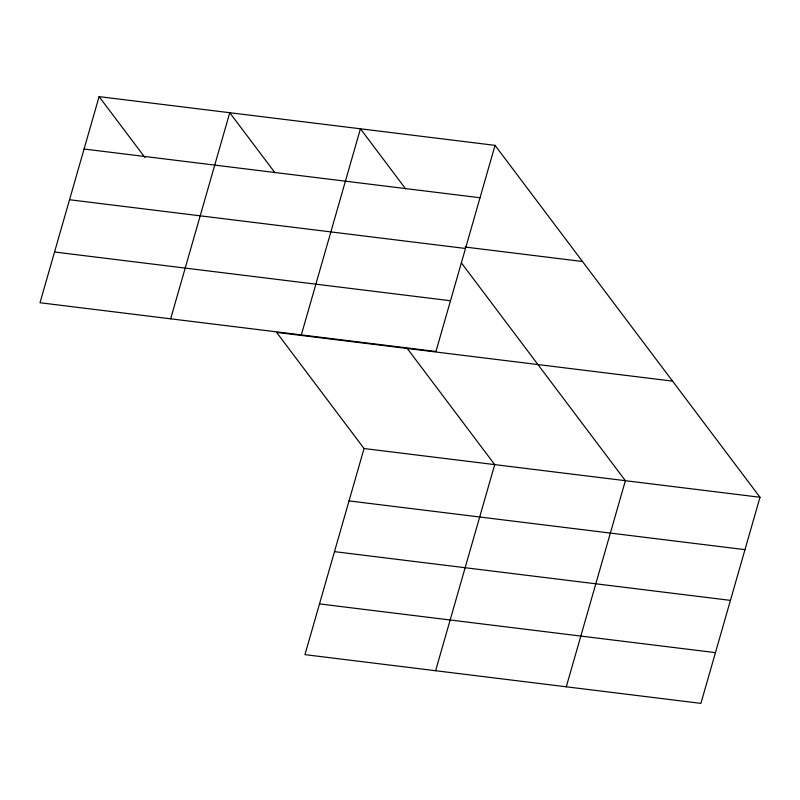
<?xml version="1.0" encoding="UTF-8"?>
<svg xmlns="http://www.w3.org/2000/svg" width="800" height="800" viewBox="0 0 800 800"><rect width="100%" height="100%" fill="white"/><g stroke="black" fill="none" stroke-linecap="round" stroke-linejoin="round"><path stroke-width="1.2" d="M99.1 96.63L40 302.74L435.95 351.47L495.05 145.36L99.1 96.63L145.04 157.65M170.66 318.82L229.76 112.71L274.96 172.75M301.33 334.9L360.43 128.8L405.63 188.83M672.57 381.14L276.61 332.4L364.05 448.53L304.95 654.64L700.9 703.37L760 497.26L495.05 145.36M435.61 670.72L494.71 464.61L407.28 348.48M566.28 686.8L625.38 480.69L461.37 262.87M84.08 149.02L480.03 197.75M465.15 247.05L582.49 261.49M69.53 199.74L465.49 248.48M54.55 252.01L450.5 300.74M364.05 448.53L760 497.26M349.03 500.91L744.98 549.65M334.48 551.64L730.43 600.37M319.49 603.91L715.45 652.64"/></g></svg>
